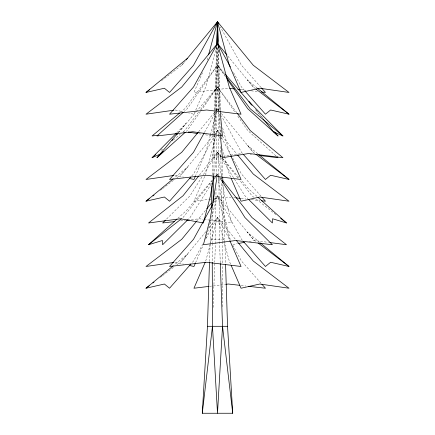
<?xml version="1.0" encoding="UTF-8"?>
<svg xmlns="http://www.w3.org/2000/svg" width="435" height="435" viewBox="0 0 435 435"><rect width="100%" height="100%" fill="white"/><g stroke="black" fill="none" stroke-linecap="round" stroke-linejoin="round"><path stroke-width="0.33" stroke-dasharray="2.17 1.63" d="M222.595 306.735L222.736 265.589M222.747 262.892L222.812 243.334M222.818 242.659L221.453 183.037M216.005 188.458L215.548 239.283L214.738 262.218M216.092 178.97L217.277 46.822M212.954 207.435L212.182 242.659M213.748 174.903L214.743 134.246M214.759 133.567L216.886 46.822M209.512 261.544L210.855 220.311M212.264 178.296L212.351 175.582M212.378 174.903L213.737 134.246M213.759 133.567L214.531 110.528M214.553 109.848L216.663 46.822M213.145 307.409L214.716 262.892M224.596 73.466L217.5 65.255L214.933 110.088M236.885 112.79L217.5 87.011L214.634 135.16M214.874 110.751L212.601 135.954L204.695 134.692M213.813 175.028L217.5 152.272L222.296 157.916M216.739 178.709L216.956 177.371M217.065 176.702L217.5 174.022L218.761 175.615M207.131 60.063L208.012 56.816M216.619 46.752L205.728 87.011L193.95 114.204L188.79 113.04M210.295 135.388L205.728 152.272L195.56 175.756M210.469 134.736L216.619 112.012M216.799 111.36L217.5 108.766L218.794 110.338M205.728 239.283L217.5 195.777L253.252 239.283L256.987 242.126M205.728 261.038L210.121 244.802M210.295 244.155L217.5 217.533L235.591 239.549M202.514 72.672L193.95 92.448L228.353 88.234M195.56 262.767L203.047 245.465M204.542 132.284L215.553 112.29M215.88 111.703L217.5 108.766L219.12 111.703M214.906 135.22L217.5 130.516L221.806 135.758M213.612 202.835L217.5 195.777L241.474 239.283L242.366 240.294M202.922 243.986L193.526 261.038L191.748 263.05M206.163 238.108L217.5 217.533L229.81 239.87M201.976 176.887L190.062 195.777L165.996 219.631M203.422 174.598L217.5 152.272L238.945 179.329M211.361 183.755L190.062 217.533L188.616 218.963M214.248 179.176L216.054 176.316M216.418 175.74L217.5 174.022L218.582 175.74M225.172 75.462L217.5 65.255L187.24 108.766L184.212 111.485M200.432 111.55L187.24 130.516L186.229 131.424M200.818 110.996L217.5 87.011L235.346 112.67M225.645 76.968L217.5 65.255L184.793 108.766L180.639 112.219M198.523 112.257L184.793 130.516L182.716 132.245M200.54 109.571L217.5 87.011L218.892 111.773M199.42 175.087L217.5 152.272L244.938 195.777L247.825 198.637M183.015 217.533L212.035 180.922M214.134 178.268L214.977 177.208M215.396 176.675L217.5 174.022L217.717 175.365M178.41 132.773L195.772 112.159M161.472 80.682L181.748 65.255L184.337 62.113M198.55 131.827L215.776 110.86M216.206 110.338L217.5 108.766L217.853 110.06M176.947 177.676L181.748 174.022L213.623 135.236M214.053 134.709L217.5 130.516L219.767 134.632M196.827 220.936L205.869 209.931M214.053 199.969L217.5 195.777L229.272 239.283M176.947 264.692L181.748 261.038L205.869 231.686M208.887 228.016L217.5 217.533L224.177 242.208M181.748 65.255L185.114 61.215M181.748 174.022L187.637 166.953L173.587 178.519M181.748 261.038L187.637 253.969L173.587 265.529M178.214 132.653L186.017 123.448L176.936 132.615M212.269 180.182L186.539 210.464L178.04 218.125M215.32 176.588L217.5 174.022M196.218 111.643L217.5 87.011M191.748 176.039L193.526 174.022L214.585 135.807L212.601 157.709L222.481 156.306M160.912 150.374L163.506 148.215M173.369 140.01L180.117 134.404M160.406 190.258L162.01 189.04M162.543 188.632L174.816 179.302M160.406 277.274L162.01 276.056M162.543 275.649L173.744 267.128M232.894 244.481L237.461 243.638M249.211 241.474L254.431 240.511L268.444 242.355M223.139 156.208L242.235 153.495M182.885 132.153L184.228 131.99M210.812 199.148L193.95 201.215L205.728 174.022L217.5 130.516L218.908 135.715M214.189 198.735L228.353 197.001L231.05 197.311M209.463 286.328L224.977 284.43M180.661 220.898L185.337 220.366M191.346 219.675L199.366 218.756L203.39 219.283M210.219 239.283L224.781 239.283L224.824 240.631M241.169 89.692L245.889 90.224M251.283 90.839L258.031 91.606M233.747 197.615L235.096 197.767M241.169 198.458L245.889 198.996M251.283 199.605L260.054 200.606M241.169 285.474L245.889 286.007M250.185 154.43L251.512 154.588M204.064 219.37L208.762 219.985M209.436 220.072L231.589 222.97L224.547 195.777L222.704 184.396M198.757 133.746L202.058 134.268M175.234 109.99L182.983 111.73M175.234 175.251L183.624 177.137M175.234 262.261L183.624 264.154M257.254 88.077L247.363 79.942L253.252 87.011L255.383 88.631M257.77 153.767L247.363 145.203L253.252 152.272L254.85 153.49M254.105 197.452L251.985 195.777L239.364 179.862M256.226 199.127L276.383 215.02M259.853 242.491L247.363 232.214L253.252 239.283M276.002 155.899L247.76 130.516L236.896 114.9M256.96 196.37L248.461 188.708L241.05 179.981M261.011 87.413L241.474 65.255L220.414 27.041M244.584 90.534L241.474 87.011L232.725 71.139M242.366 153.278L241.474 152.272L221.388 115.819M261.011 196.18L241.474 174.022L232.725 158.15M261.011 283.196L241.474 261.038L232.725 245.166M222.731 158.427L239.304 177.931M256.351 110.387L262.854 118.059M227.837 56.082L253.252 87.011M221.377 113.481L253.252 152.272M222.236 136.285L237.314 154.632M255.323 109.468L261.239 116.716M220.442 177.736L221.284 178.801M220.028 178.029L220.752 179.176M221.388 137.574L231.431 155.801M230.61 155.36L229.272 152.272L222.421 126.944M230.61 177.116L229.272 174.022L225.058 158.438M230.61 264.127L229.272 261.038L224.351 242.855M218.555 112.66L219.61 116.558M219.082 136.362L219.61 138.308M222.421 148.699L224.879 157.791M230.245 239.544L224.547 217.533L218.691 181.39M217.5 152.272L221.834 179.046M220.126 110.751L217.5 65.255M220.366 135.16L218.93 112.447M220.284 262.892L219.452 239.283L218.935 181.683M218.452 50.21L220.491 111.202M221.127 130.179L221.42 138.988M222.057 157.965L222.671 176.262M222.965 185.071L224.781 239.283M224.841 241.311L225.553 263.567M218.196 50.21L219.691 111.202M219.876 118.657L220.273 134.921M220.556 146.443L221.35 178.97M217.739 48.182L218.294 110.528M218.299 111.202L218.506 134.246M218.517 134.921L218.881 175.582M212.188 243.334L212.247 261.544"/><path stroke-width="0.65" d="M217.44 28.525L217.5 21.75L253.252 65.255L288.998 92.448L259.766 88.234L241.05 92.448L229.272 65.255L217.5 21.75L186.055 60.014M213.068 202.688L213.715 176.262M216.934 44.789L217.5 21.75L218.473 23.512M225.575 264.241L227.548 326.299L232.725 413.25L202.275 413.25L207.451 326.299L209.491 262.218M211.285 207.435L212.014 185.75M212.057 184.391L212.101 183.037M216.684 46.148L217.5 21.75L193.526 65.255L169.547 92.448L164.386 88.234L146.002 92.448L187.637 58.187M220.306 263.567L222.524 326.299L217.5 413.25L212.476 326.299L212.253 262.218M202.275 413.25L212.476 326.299M213.705 175.696L210.453 195.777L203.411 222.97L180.568 218.756L148.536 222.97L183.015 195.777L198.577 176.148M216.635 179.378L210.453 217.533L203.411 244.726L235.634 240.511L272.375 244.726L244.938 217.533L220.752 179.176M208.539 54.87L217.5 21.75L218.359 47.502M195.288 176.371L193.95 179.465L189.432 178.448M195.288 263.387L193.95 266.476L189.432 265.459M205.189 262.272L193.95 288.231L208.789 286.415M217.174 44.093L193.526 87.011L169.547 114.204L206.647 109.99L241.05 114.204L229.272 87.011L217.674 44.152M204.216 132.871L193.526 152.272L169.547 179.465L206.647 175.251L241.05 179.465L230.882 155.98M212.965 204.01L193.526 239.283L169.547 266.476L206.647 262.261L241.05 266.476L229.81 240.522M177.784 133.164L156.981 157.709L163.19 151.423M172.07 140.543L172.912 139.51M176.719 134.845L177.562 133.811M216.641 44.549L181.748 87.011L146.002 114.204L173.908 110.18M198.115 132.354L181.748 152.272L146.002 179.465L173.908 175.441M196.397 221.464L181.748 239.283L146.002 266.476L173.908 262.452M206.734 208.882L211.47 203.118M190.862 177.045L169.547 201.215L164.386 197.001L146.002 201.215L173.065 178.948M190.862 264.061L169.547 288.231L164.386 284.017L146.002 288.231L173.065 265.959M161.499 153.495L152.081 157.709L176.458 133.099M165.512 220.105L162.625 222.97L174.647 221.589M187.654 219.914L162.625 244.726L162.434 240.511L148.536 244.726L177.04 219.028M183.206 112.388L156.981 135.954L192.765 131.74L222.399 135.954L220.186 111.414M156.981 157.709L185.223 132.332M179.601 113.078L152.081 135.954L158.112 135.214M152.081 157.709L155.719 154.686M148.536 244.726L181.428 218.789M146.002 92.448L149.738 89.61M146.002 201.215L149.2 198.779M152.935 195.94L154.006 195.13M146.002 288.231L149.2 285.795M152.935 282.951L154.006 282.141M238.766 243.399L244.639 242.317M225.651 284.349L228.353 284.017L239.815 285.317M186.669 220.213L189.345 219.903M207.451 326.299L227.548 326.299M229.702 88.387L234.421 88.925M237.793 89.305L240.495 89.615M261.402 91.992L265.453 92.448L261.457 87.919M235.77 197.843L240.495 198.382M261.402 200.758L265.453 201.215L261.897 197.185M248.586 286.317L265.453 288.231L261.897 284.202M258.803 155.447L278.019 157.709L277.013 156.801M269.782 242.529L286.464 244.726L251.985 217.533L222.546 180.389M188.214 132.061L197.441 133.534M257.77 88.506L288.998 114.204L270.613 109.99L265.453 114.204L245.025 91.04M258.814 154.621L288.998 179.465L270.613 175.251L265.453 179.465L243.252 154.284M260.375 242.92L288.998 266.476L270.613 262.261L265.453 266.476L243.252 241.3M257.96 197.272L286.464 222.97L272.566 218.756L272.375 222.97L248.787 199.594M262.93 118.793L273.501 131.74L282.919 135.954L248.983 101.692L225.482 74.494M255.916 89.039L288.998 114.204M255.916 154.3L288.998 179.465M258.053 242.937L288.998 266.476M280.629 218.37L286.464 222.97M282.919 135.954L250.207 108.766L226.385 77.071M274.55 131.865L278.019 135.954L247.76 108.766L226.809 78.643M273.501 131.74L278.019 135.954M252.017 105.275L248.983 101.692L251.522 104.802M217.93 44.027L226.978 55.033M237.744 155.154L253.252 174.022L288.998 201.215L259.766 197.001L241.05 201.215L231.148 178.35M236.45 240.593L253.252 261.038L288.998 288.231L259.766 284.017L241.05 288.231L231.148 265.366M237.287 113.328L250.207 130.516L282.919 157.709L248.766 153.495L222.399 157.709L220.425 135.823M218.147 44.68L230.458 67.023M222.524 326.299L232.725 413.25M222.693 176.936L222.899 183.037M217.669 28.525L217.5 21.75L217.707 44.789M217.717 30.559L217.984 41.401M218.887 176.262L218.93 181.003"/></g></svg>
